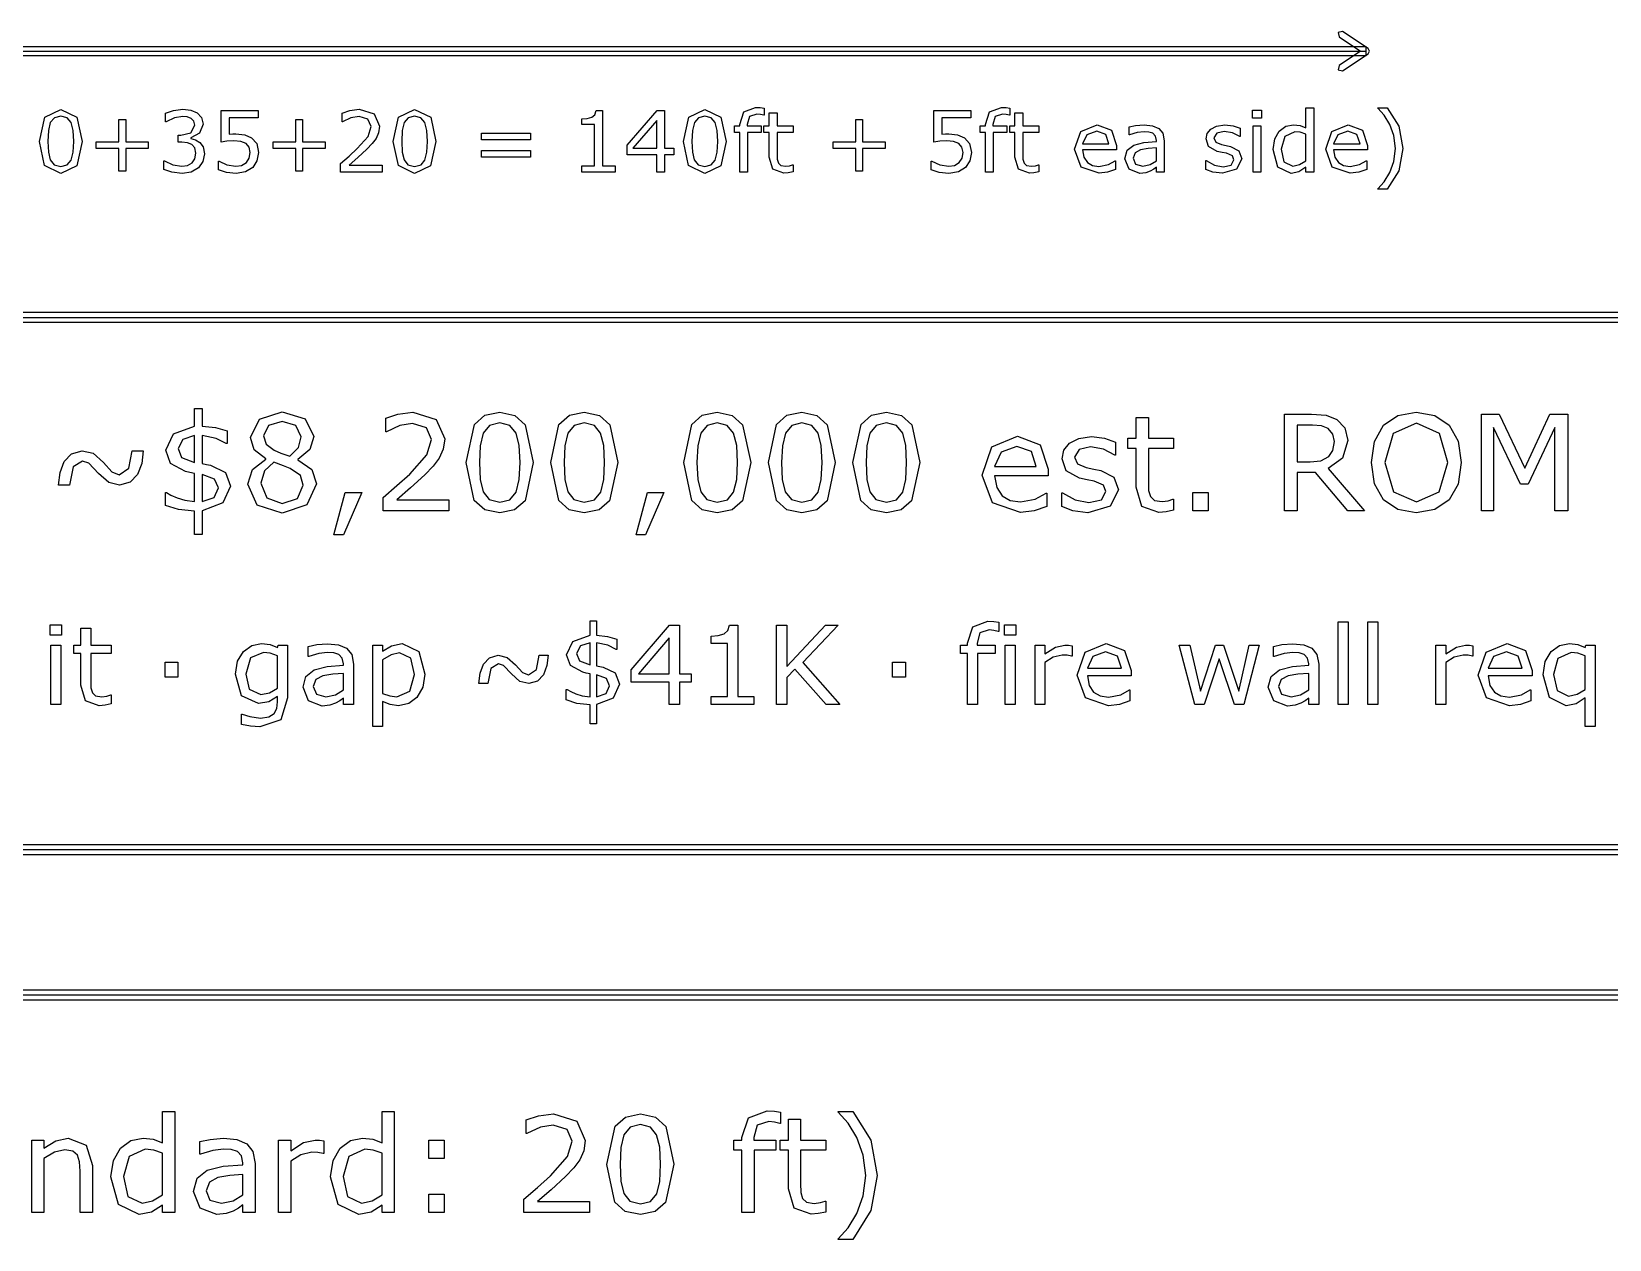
# Model space of a CAD drawing. Extents: x -17 to 192, y 167 to 459.
# Drawn here: x 114.73 to 149.25, y 286.75 to 313.17 of the extents above; entities that cross this region are included whole.
import ezdxf

# ---------------------------------------------------------------- set-up
doc = ezdxf.new("R2010")
doc.units = 0
doc.header["$MEASUREMENT"] = 0
doc.layers.add('Layer 1', color=7, linetype='Continuous')

msp = doc.modelspace()

# ---------------------------------------------------------------- linework, layer by layer
at = {"layer": 'Layer 1', "color": 7}
for points in [[(143.415871, 313.166083), (143.319753, 313.146451), (143.338883, 313.050333), (143.807586, 312.737691), (143.338883, 312.425049), (143.319753, 312.328932), (143.415871, 312.3093), (143.971908, 312.679819), (144.002964, 312.737697), (143.971908, 312.795574), (143.415871, 313.166083)], [(94.720714, 312.830187), (94.720714, 312.645185), (143.933152, 312.645185), (143.933152, 312.830187), (94.720714, 312.830187)], [(94.720714, 312.737686), (143.933152, 312.737686)], [(115.834837, 310.765585), (115.720892, 310.232929), (115.369105, 310.063818), (115.014606, 310.235644), (114.903372, 310.763775), (115.016413, 311.293716), (115.369105, 311.465539), (115.722701, 311.291004), (115.834837, 310.765585), (115.834837, 310.765585)], [(118.411293, 310.740262), (118.482736, 310.642593), (118.510769, 310.490665), (118.477309, 310.321554), (118.383258, 310.187712), (118.223191, 310.093663), (118.022428, 310.063818), (117.801771, 310.090948), (117.623616, 310.148826), (117.623616, 310.337834), (117.63719, 310.337834), (117.818056, 310.253731), (118.018819, 310.220269), (118.14, 310.239266), (118.243997, 310.295334), (118.305492, 310.383056), (118.326288, 310.504235), (118.302767, 310.62361), (118.239462, 310.698669), (118.140889, 310.73665), (118.016091, 310.747498), (117.934703, 310.747498), (117.934703, 310.897617), (117.998004, 310.897617), (118.216854, 310.95459), (118.29915, 311.122796), (118.278354, 311.207804), (118.220476, 311.268396), (118.137275, 311.30095), (118.036895, 311.309999), (117.854219, 311.279252), (117.671543, 311.192437), (117.662494, 311.192437), (117.662494, 311.381441), (117.833412, 311.439319), (118.041412, 311.466449), (118.215044, 311.448352), (118.350693, 311.390474), (118.449266, 311.285572), (118.482728, 311.141782), (118.403144, 310.945541), (118.216851, 310.840639), (118.216851, 310.827992), (118.316329, 310.797245), (118.411285, 310.74027), (118.411293, 310.740262)], [(119.696354, 310.519605), (119.66199, 310.339641), (119.567939, 310.194948), (119.412393, 310.09728), (119.204397, 310.063818), (118.991876, 310.08734), (118.819148, 310.142505), (118.819148, 310.33332), (118.831821, 310.33332), (119.005454, 310.252834), (119.20079, 310.220277), (119.324687, 310.238374), (119.432301, 310.301678), (119.491988, 310.394825), (119.512784, 310.520528), (119.488363, 310.63809), (119.422347, 310.71496), (119.307494, 310.762889), (119.157375, 310.777361), (119.003639, 310.766514), (118.877031, 310.744818), (118.877031, 311.438446), (119.687316, 311.438446), (119.687316, 311.280186), (119.051568, 311.280186), (119.051568, 310.92207), (119.13115, 310.927494), (119.201687, 310.929346), (119.393407, 310.910349), (119.544431, 310.845238), (119.656569, 310.716822), (119.69636, 310.519676), (119.696354, 310.519605)], [(122.400321, 310.091856), (121.488748, 310.091856), (121.488748, 310.280864), (121.67866, 310.443643), (121.856815, 310.60552), (122.094654, 310.872299), (122.158863, 311.086627), (122.08923, 311.250311), (121.896605, 311.309996), (121.718451, 311.281059), (121.531253, 311.192434), (121.522205, 311.192434), (121.522205, 311.382344), (121.693125, 311.440221), (121.901122, 311.466441), (122.225778, 311.366061), (122.343341, 311.095665), (122.323444, 310.951875), (122.266471, 310.826172), (122.183271, 310.715843), (122.06842, 310.595566), (121.868562, 310.411081), (121.675938, 310.246492), (122.400313, 310.246492), (122.400321, 310.091856)], [(123.575959, 310.765588), (123.462011, 310.232932), (123.110224, 310.063821), (122.755725, 310.235646), (122.644492, 310.763778), (122.757532, 311.293719), (123.110224, 311.465542), (123.46382, 311.291007), (123.575959, 310.765588), (123.575959, 310.765588)], [(127.496256, 310.091856), (126.767362, 310.091856), (126.767362, 310.229315), (127.047706, 310.229315), (127.047706, 311.131842), (126.767362, 311.131842), (126.767362, 311.254833), (126.889445, 311.263882), (126.988018, 311.291915), (127.053132, 311.34889), (127.081165, 311.442941), (127.221338, 311.442941), (127.221338, 310.22932), (127.496256, 310.22932), (127.496256, 310.091856)], [(128.781317, 310.470773), (128.581459, 310.470773), (128.581459, 310.091856), (128.407826, 310.091856), (128.407826, 310.470773), (127.763035, 310.470773), (127.763035, 310.67877), (128.415063, 311.438414), (128.581459, 311.438414), (128.581459, 310.615466), (128.781317, 310.615466), (128.781317, 310.470773)], [(129.926207, 310.765588), (129.812262, 310.232932), (129.460475, 310.063821), (129.105976, 310.235646), (128.99474, 310.763778), (129.107783, 311.293719), (129.460475, 311.465542), (129.814069, 311.291007), (129.926207, 310.765588), (129.926207, 310.765588)], [(130.759101, 311.334414), (130.750053, 311.334414), (130.676803, 311.350686), (130.597222, 311.359735), (130.438056, 311.310901), (130.389222, 311.136364), (130.389222, 311.101999), (130.695792, 311.101999), (130.695792, 310.959114), (130.394649, 310.959114), (130.394649, 310.091856), (130.224633, 310.091856), (130.224633, 310.959114), (130.109783, 310.959114), (130.109783, 311.101999), (130.224633, 311.101999), (130.224633, 311.135461), (130.314163, 311.411284), (130.572803, 311.508047), (130.674993, 311.502623), (130.759096, 311.48995), (130.759101, 311.334414)], [(135.293445, 310.519607), (135.259079, 310.339643), (135.16503, 310.194951), (135.009484, 310.097283), (134.801485, 310.063821), (134.588967, 310.087342), (134.416239, 310.142508), (134.416239, 310.333322), (134.428886, 310.333322), (134.602519, 310.252836), (134.797855, 310.220279), (134.921749, 310.238377), (135.029365, 310.301681), (135.089052, 310.394827), (135.109849, 310.520531), (135.085428, 310.638093), (135.019412, 310.714962), (134.904561, 310.762891), (134.754442, 310.777364), (134.600704, 310.766516), (134.474098, 310.74482), (134.474098, 311.438449), (135.284384, 311.438449), (135.284384, 311.280188), (134.648636, 311.280188), (134.648636, 310.922072), (134.728217, 310.927496), (134.798755, 310.929349), (134.990474, 310.910351), (135.141498, 310.84524), (135.253636, 310.716825), (135.293427, 310.519679), (135.293445, 310.519607)], [(136.135383, 311.334414), (136.126334, 311.334414), (136.053082, 311.350686), (135.973501, 311.359735), (135.814338, 311.310901), (135.765504, 311.136364), (135.765504, 311.101999), (136.072074, 311.101999), (136.072074, 310.959114), (135.770928, 310.959114), (135.770928, 310.091856), (135.600915, 310.091856), (135.600915, 310.959114), (135.486062, 310.959114), (135.486062, 311.101999), (135.600915, 311.101999), (135.600915, 311.135461), (135.690444, 311.411284), (135.949082, 311.508047), (136.051275, 311.502623), (136.135378, 311.48995), (136.135383, 311.334414)], [(141.63827, 311.27111), (141.446551, 311.27111), (141.446551, 311.447458), (141.63827, 311.447458), (141.63827, 311.27111)], [(142.783158, 310.091856), (142.613145, 310.091856), (142.613145, 310.197663), (142.460311, 310.09909), (142.287583, 310.063821), (142.000003, 310.203089), (141.894196, 310.58924), (141.93037, 310.818038), (142.029848, 310.988959), (142.172733, 311.093861), (142.342746, 311.130035), (142.483825, 311.112863), (142.613145, 311.061315), (142.613145, 311.499014), (142.783158, 311.499014), (142.783158, 310.091856)], [(144.7311, 310.609137), (144.642475, 310.119891), (144.393783, 309.71927), (144.186689, 309.71927), (144.186689, 309.728319), (144.325957, 309.88115), (144.449851, 310.081913), (144.538476, 310.326083), (144.571937, 310.609142), (144.538476, 310.891294), (144.449851, 311.136369), (144.325957, 311.337132), (144.186689, 311.489965), (144.186689, 311.499014), (144.393783, 311.499014), (144.642475, 311.098393), (144.7311, 310.609148), (144.7311, 310.609137)], [(115.596998, 310.355016), (115.639501, 310.526838), (115.651248, 310.765585), (115.639501, 311.004329), (115.596093, 311.176152), (115.509275, 311.281056), (115.369105, 311.316325), (115.228029, 311.281056), (115.140307, 311.174344), (115.097804, 310.999807), (115.086956, 310.763775), (115.096904, 310.527743), (115.13941, 310.357728), (115.223513, 310.250111), (115.36911, 310.213035), (115.510186, 310.248304), (115.597003, 310.355016), (115.596998, 310.355016)], [(117.28268, 310.609134), (116.789818, 310.609134), (116.789818, 310.116272), (116.639698, 310.116272), (116.639698, 310.609134), (116.146833, 310.609134), (116.146833, 310.753827), (116.639698, 310.753827), (116.639698, 311.246692), (116.789818, 311.246692), (116.789818, 310.753827), (117.28268, 310.753827), (117.28268, 310.609134)], [(121.153241, 310.609134), (120.660376, 310.609134), (120.660376, 310.116272), (120.510257, 310.116272), (120.510257, 310.609134), (120.017394, 310.609134), (120.017394, 310.753827), (120.510257, 310.753827), (120.510257, 311.246692), (120.660376, 311.246692), (120.660376, 310.753827), (121.153241, 310.753827), (121.153241, 310.609134)], [(123.338117, 310.355018), (123.38062, 310.526841), (123.392367, 310.765588), (123.38062, 311.004331), (123.337212, 311.176154), (123.250397, 311.281059), (123.110224, 311.316328), (122.969148, 311.281059), (122.881428, 311.174347), (122.838923, 310.99981), (122.828075, 310.763778), (122.838023, 310.527746), (122.880529, 310.35773), (122.964632, 310.250114), (123.110229, 310.213038), (123.251307, 310.248307), (123.338122, 310.355018), (123.338117, 310.355018)], [(128.407826, 310.615466), (128.407826, 311.223181), (127.886026, 310.615466), (128.407826, 310.615466)], [(129.688368, 310.355018), (129.730871, 310.526841), (129.742619, 310.765588), (129.730871, 311.004331), (129.687464, 311.176154), (129.600646, 311.281059), (129.460475, 311.316328), (129.319399, 311.281059), (129.231677, 311.174347), (129.189174, 310.99981), (129.178326, 310.763778), (129.188275, 310.527746), (129.230777, 310.35773), (129.314883, 310.250114), (129.46048, 310.213038), (129.601556, 310.248307), (129.688374, 310.355018), (129.688368, 310.355018)], [(131.391233, 310.100899), (131.286331, 310.080103), (131.185948, 310.071954), (130.950821, 310.155155), (130.870335, 310.421934), (130.870335, 310.959109), (130.755485, 310.959109), (130.755485, 311.101994), (130.870335, 311.101994), (130.870335, 311.392287), (131.04035, 311.392287), (131.04035, 311.101994), (131.391233, 311.101994), (131.391233, 310.959109), (131.04035, 310.959109), (131.04035, 310.498803), (131.043975, 310.374005), (131.069296, 310.290804), (131.123554, 310.237448), (131.230266, 310.221176), (131.317083, 310.232924), (131.382194, 310.25372), (131.391243, 310.25372), (131.391233, 310.100899)], [(133.406096, 310.609137), (132.91323, 310.609137), (132.91323, 310.116274), (132.763111, 310.116274), (132.763111, 310.609137), (132.270249, 310.609137), (132.270249, 310.753829), (132.763111, 310.753829), (132.763111, 311.246695), (132.91323, 311.246695), (132.91323, 310.753829), (133.406096, 310.753829), (133.406096, 310.609137)], [(136.767514, 310.100899), (136.66261, 310.080103), (136.562229, 310.071954), (136.327102, 310.155155), (136.246616, 310.421934), (136.246616, 310.959109), (136.131763, 310.959109), (136.131763, 311.101994), (136.246616, 311.101994), (136.246616, 311.392287), (136.416629, 311.392287), (136.416629, 311.101994), (136.767514, 311.101994), (136.767514, 310.959109), (136.416629, 310.959109), (136.416629, 310.498803), (136.420254, 310.374005), (136.445575, 310.290804), (136.499835, 310.237448), (136.606547, 310.221176), (136.693362, 310.232924), (136.758476, 310.25372), (136.767525, 310.25372), (136.767514, 310.100899)], [(138.469473, 310.579295), (137.725207, 310.579295), (137.753239, 310.416513), (137.830109, 310.303469), (137.941342, 310.238358), (138.084227, 310.216662), (138.291319, 310.257358), (138.440536, 310.338749), (138.449585, 310.338749), (138.449585, 310.153358), (138.274142, 310.092769), (138.08604, 310.068348), (137.69356, 310.204), (137.552482, 310.591055), (137.687228, 310.984443), (138.043537, 311.13004), (138.358245, 311.010668), (138.469479, 310.671541), (138.469473, 310.579295)], [(139.512174, 310.091856), (139.343063, 310.091856), (139.343063, 310.199472), (139.281569, 310.156065), (139.207414, 310.112655), (139.109746, 310.078291), (138.980425, 310.063818), (138.748915, 310.154253), (138.653959, 310.384858), (138.702793, 310.570249), (138.843869, 310.682384), (139.065431, 310.73755), (139.343063, 310.759245), (139.343063, 310.785466), (139.322267, 310.881327), (139.264389, 310.941011), (139.177572, 310.969047), (139.071765, 310.97627), (138.922551, 310.958172), (138.752535, 310.907531), (138.743486, 310.907531), (138.743486, 311.080259), (138.887276, 311.110101), (139.072664, 311.126373), (139.258052, 311.108275), (139.395511, 311.048588), (139.482329, 310.940972), (139.512171, 310.777287), (139.512174, 310.091856)], [(141.212326, 310.383053), (141.097476, 310.156065), (140.785479, 310.067438), (140.57929, 310.093658), (140.422842, 310.152438), (140.422842, 310.343255), (140.431891, 310.343255), (140.610947, 310.246489), (140.799955, 310.21122), (140.975395, 310.247394), (141.038699, 310.361339), (141.004335, 310.451774), (140.872302, 310.504224), (140.777346, 310.523222), (140.671539, 310.546743), (140.482532, 310.649838), (140.427369, 310.818044), (140.45269, 310.935606), (140.531366, 311.034179), (140.659781, 311.1011), (140.835224, 311.126421), (141.0179, 311.103799), (141.172541, 311.050443), (141.172541, 310.868672), (141.163492, 310.868672), (141.005234, 310.949155), (140.822558, 310.982617), (140.665203, 310.946443), (140.600996, 310.840636), (140.639882, 310.746585), (140.762871, 310.695039), (140.867775, 310.673343), (140.965444, 310.653447), (141.14812, 310.5603), (141.212326, 310.383051), (141.212326, 310.383053)], [(141.627417, 310.091856), (141.457401, 310.091856), (141.457401, 311.101999), (141.627417, 311.101999), (141.627417, 310.091856)], [(143.963317, 310.579295), (143.21905, 310.579295), (143.247083, 310.416513), (143.323952, 310.303469), (143.435186, 310.238358), (143.578071, 310.216662), (143.785163, 310.257358), (143.93438, 310.338749), (143.943428, 310.338749), (143.943428, 310.153358), (143.767986, 310.092769), (143.579883, 310.068348), (143.187404, 310.204), (143.046325, 310.591055), (143.181072, 310.984443), (143.537381, 311.13004), (143.852089, 311.010668), (143.963322, 310.671541), (143.963317, 310.579295)], [(125.64327, 310.799047), (124.570727, 310.799047), (124.570727, 310.943742), (125.64327, 310.943742), (125.64327, 310.799047)], [(138.303982, 310.709517), (138.236156, 310.916611), (138.034488, 310.989861), (137.816543, 310.909375), (137.725207, 310.709517), (138.303982, 310.709517)], [(142.613145, 310.340548), (142.613145, 310.920228), (142.490153, 310.962731), (142.371686, 310.974478), (142.14922, 310.875001), (142.069638, 310.592847), (142.131133, 310.318834), (142.328279, 310.225687), (142.474781, 310.257339), (142.613145, 310.340538), (142.613145, 310.340548)], [(143.797826, 310.709517), (143.73, 310.916611), (143.528332, 310.989861), (143.310387, 310.909375), (143.21905, 310.709517), (143.797826, 310.709517)], [(125.64327, 310.419225), (124.570727, 310.419225), (124.570727, 310.56392), (125.64327, 310.56392), (125.64327, 310.419225)], [(139.343063, 310.340548), (139.343063, 310.621797), (139.159482, 310.608224), (138.993086, 310.582004), (138.874616, 310.516893), (138.829401, 310.396616), (138.881852, 310.265486), (139.04192, 310.222078), (139.205604, 310.256443), (139.343063, 310.340545), (139.343063, 310.340548)], [(95.779046, 307.022796), (95.325814, 306.931318), (94.955743, 306.681831), (94.706256, 306.31176), (94.614778, 305.858528), (94.614778, 296.33354), (94.706256, 295.880308), (94.955743, 295.510237), (95.325814, 295.26075), (95.779046, 295.169272), (152.928974, 295.169272), (153.382206, 295.26075), (153.752277, 295.510237), (154.001764, 295.880308), (154.093242, 296.33354), (154.093242, 305.858528), (154.001764, 306.31176), (153.752277, 306.681831), (153.382206, 306.931318), (152.928974, 307.022796), (95.779046, 307.022796)], [(95.779046, 306.91686), (152.928974, 306.91686), (153.34169, 306.833946), (153.678008, 306.607562), (153.904392, 306.271244), (153.987306, 305.858528), (153.987306, 296.33354), (153.904392, 295.920824), (153.678008, 295.584506), (153.34169, 295.358122), (152.928974, 295.275208), (95.779046, 295.275208), (95.36633, 295.358122), (95.030012, 295.584506), (94.803628, 295.920824), (94.720714, 296.33354), (94.720714, 305.858528), (94.803628, 306.271244), (95.030012, 306.607562), (95.36633, 306.833946), (95.779046, 306.91686), (95.779046, 306.91686)], [(95.779046, 306.810924), (152.928974, 306.810924), (153.301175, 306.736575), (153.60374, 306.533294), (153.807021, 306.230729), (153.88137, 305.858528), (153.88137, 296.33354), (153.807021, 295.961339), (153.60374, 295.658774), (153.301175, 295.455493), (152.928974, 295.381144), (95.779046, 295.381144), (95.406845, 295.455493), (95.10428, 295.658774), (94.900999, 295.961339), (94.82665, 296.33354), (94.82665, 305.858528), (94.900999, 306.230729), (95.10428, 306.533294), (95.406845, 306.736575), (95.779046, 306.810924), (95.779046, 306.810924)], [(119.085993, 303.223549), (118.914038, 302.856903), (118.463551, 302.68495), (118.463551, 302.170514), (118.295861, 302.170514), (118.295861, 302.677846), (117.943428, 302.713372), (117.657787, 302.804322), (117.657787, 303.085701), (117.680515, 303.085701), (117.777151, 303.027434), (117.912155, 302.966329), (118.084107, 302.915169), (118.295853, 302.888168), (118.295853, 303.503504), (118.190692, 303.524829), (118.101162, 303.547557), (117.768624, 303.722351), (117.667725, 304.012255), (117.832574, 304.367531), (118.295853, 304.536642), (118.295853, 304.923179), (118.463543, 304.923179), (118.463543, 304.539484), (118.757709, 304.505376), (119.010666, 304.432902), (119.010666, 304.154365), (118.99077, 304.154365), (118.767657, 304.269474), (118.463543, 304.333424), (118.463543, 303.72093), (118.555914, 303.701034), (118.6426, 303.682566), (118.969455, 303.526245), (119.085985, 303.223551), (119.085993, 303.223549)], [(120.964686, 303.273285), (120.750101, 302.817112), (120.212924, 302.635211), (119.66438, 302.81285), (119.461161, 303.267602), (119.563481, 303.585927), (119.851964, 303.813304), (119.851964, 303.821824), (119.599009, 304.020777), (119.518007, 304.290786), (119.714118, 304.688693), (120.212924, 304.847858), (120.718835, 304.695799), (120.907843, 304.30926), (120.818313, 304.02646), (120.55541, 303.810454), (120.55541, 303.801935), (120.859525, 303.591613), (120.964686, 303.273285), (120.964686, 303.273285)], [(120.627885, 304.306426), (120.509934, 304.548014), (120.211503, 304.638964), (119.917337, 304.553697), (119.803648, 304.323478), (119.860491, 304.145843), (120.035288, 304.013678), (120.185923, 303.946887), (120.379193, 303.878675), (120.573884, 304.073365), (120.627885, 304.306426), (120.627885, 304.306426)], [(123.858047, 302.683532), (122.425578, 302.683532), (122.425578, 302.980542), (122.724009, 303.236341), (123.003965, 303.490717), (123.377715, 303.90994), (123.478613, 304.246741), (123.369187, 304.503961), (123.066494, 304.597753), (122.786536, 304.552279), (122.49237, 304.413011), (122.478162, 304.413011), (122.478162, 304.711442), (122.746748, 304.802392), (123.0736, 304.843603), (123.583777, 304.685862), (123.76852, 304.260952), (123.737256, 304.034998), (123.647727, 303.837466), (123.516986, 303.66409), (123.336506, 303.475085), (123.022443, 303.185181), (122.719747, 302.926541), (123.858049, 302.926541), (123.858047, 302.683532)], [(125.705476, 303.74225), (125.526417, 302.905223), (125.299397, 302.705915), (124.97361, 302.639479), (124.643914, 302.706981), (124.416539, 302.909486), (124.241742, 303.739409), (124.419381, 304.572173), (124.646757, 304.77468), (124.97361, 304.842183), (125.302949, 304.773615), (125.529259, 304.567911), (125.705476, 303.74225), (125.705476, 303.74225)], [(125.331726, 303.097073), (125.398518, 303.367082), (125.416985, 303.74225), (125.398518, 304.117421), (125.330305, 304.387431), (125.193881, 304.552279), (124.97361, 304.607701), (124.751919, 304.552279), (124.614071, 304.384589), (124.54728, 304.110317), (124.530214, 303.739409), (124.545851, 303.368503), (124.612643, 303.101335), (124.744804, 302.932224), (124.973603, 302.87396), (125.195294, 302.929383), (125.331718, 303.097073), (125.331726, 303.097073)], [(127.555747, 303.74225), (127.376691, 302.905223), (127.149669, 302.705915), (126.823882, 302.639479), (126.494187, 302.706981), (126.26681, 302.909486), (126.092016, 303.739409), (126.269652, 304.572173), (126.497028, 304.77468), (126.823882, 304.842183), (127.153221, 304.773615), (127.379532, 304.567911), (127.555747, 303.74225), (127.555747, 303.74225)], [(127.182, 303.097073), (127.248791, 303.367082), (127.267259, 303.74225), (127.248791, 304.117421), (127.180579, 304.387431), (127.044152, 304.552279), (126.823882, 304.607701), (126.60219, 304.552279), (126.464343, 304.384589), (126.397551, 304.110317), (126.380486, 303.739409), (126.396122, 303.368503), (126.462914, 303.101335), (126.595076, 302.932224), (126.823874, 302.87396), (127.045565, 302.929383), (127.181992, 303.097073), (127.182, 303.097073)], [(130.46474, 303.742258), (130.285683, 302.905231), (130.058662, 302.705923), (129.732874, 302.639487), (129.403179, 302.706989), (129.175802, 302.909494), (129.001008, 303.739417), (129.178644, 304.572181), (129.406021, 304.774688), (129.732874, 304.842191), (130.062214, 304.773623), (130.288525, 304.567919), (130.46474, 303.742258), (130.46474, 303.742258)], [(130.090992, 303.097081), (130.157784, 303.36709), (130.176252, 303.742258), (130.157784, 304.117429), (130.089569, 304.387439), (129.953145, 304.552287), (129.732874, 304.607709), (129.511182, 304.552287), (129.373335, 304.384597), (129.306543, 304.110325), (129.289504, 303.739417), (129.305141, 303.368511), (129.371932, 303.101343), (129.504094, 302.932232), (129.732892, 302.873968), (129.954584, 302.92939), (130.091011, 303.097081), (130.090992, 303.097081)], [(132.315013, 303.742258), (132.135954, 302.905231), (131.908933, 302.705923), (131.583145, 302.639487), (131.253451, 302.706989), (131.026076, 302.909494), (130.851279, 303.739417), (131.028918, 304.572181), (131.256293, 304.774688), (131.583145, 304.842191), (131.912486, 304.773623), (132.138796, 304.567919), (132.315013, 303.742258), (132.315013, 303.742258)], [(131.941264, 303.097081), (132.008055, 303.36709), (132.026523, 303.742258), (132.008055, 304.117429), (131.939843, 304.387439), (131.803416, 304.552287), (131.583145, 304.607709), (131.361454, 304.552287), (131.223609, 304.384597), (131.156817, 304.110325), (131.139752, 303.739417), (131.155389, 303.368511), (131.222183, 303.101343), (131.354344, 302.932232), (131.58314, 302.873968), (131.804831, 302.92939), (131.941258, 303.097081), (131.941264, 303.097081)], [(134.165285, 303.742258), (133.986226, 302.905231), (133.759206, 302.705923), (133.433419, 302.639487), (133.103723, 302.706989), (132.876347, 302.909494), (132.701551, 303.739417), (132.879189, 304.572181), (133.106566, 304.774688), (133.433419, 304.842191), (133.762759, 304.773623), (133.98907, 304.567919), (134.165285, 303.742258), (134.165285, 303.742258)], [(133.791535, 303.097081), (133.858326, 303.36709), (133.876794, 303.742258), (133.858326, 304.117429), (133.790114, 304.387439), (133.65369, 304.552287), (133.433419, 304.607709), (133.211728, 304.552287), (133.07388, 304.384597), (133.007089, 304.110325), (132.990023, 303.739417), (133.00566, 303.368511), (133.072451, 303.101343), (133.204613, 302.932232), (133.433411, 302.873968), (133.655103, 302.92939), (133.791527, 303.097081), (133.791535, 303.097081)], [(139.717522, 302.697751), (139.552676, 302.665067), (139.394934, 302.652287), (139.025447, 302.783028), (138.898968, 303.202252), (138.898968, 304.046386), (138.718491, 304.046386), (138.718491, 304.270919), (138.898968, 304.270919), (138.898968, 304.727092), (139.166136, 304.727092), (139.166136, 304.270919), (139.717522, 304.270919), (139.717522, 304.046386), (139.166136, 304.046386), (139.166136, 303.323045), (139.171825, 303.126933), (139.211618, 302.996192), (139.296883, 302.912349), (139.464573, 302.886763), (139.600997, 302.905231), (139.703316, 302.937918), (139.717525, 302.937918), (139.717522, 302.697751)], [(143.894137, 302.683532), (143.528914, 302.683532), (142.821205, 303.524824), (142.424719, 303.524824), (142.424719, 302.683532), (142.143341, 302.683532), (142.143341, 304.79955), (142.73594, 304.79955), (143.055686, 304.773965), (143.285905, 304.685856), (143.464964, 304.502535), (143.530335, 304.224), (143.415225, 303.840302), (143.098321, 303.608662), (143.894137, 302.683532)], [(143.236166, 304.204109), (143.203482, 304.364692), (143.098321, 304.484067), (142.953367, 304.54091), (142.755834, 304.557949), (142.424719, 304.557949), (142.424719, 303.759292), (142.70894, 303.759292), (142.942, 303.78202), (143.111111, 303.870126), (143.204903, 304.006553), (143.236166, 304.204085), (143.236166, 304.204109)], [(145.744408, 304.556542), (145.941943, 304.208371), (146.011576, 303.740829), (145.940519, 303.271867), (145.744408, 302.927962), (145.434608, 302.711954), (145.028174, 302.639479), (144.62174, 302.713374), (144.31194, 302.927962), (144.114407, 303.273288), (144.046195, 303.740829), (144.114407, 304.204109), (144.31336, 304.556542), (144.623161, 304.769708), (145.028174, 304.843603), (145.436031, 304.768285), (145.744408, 304.556542), (145.744408, 304.556542)], [(145.718823, 303.740829), (145.53408, 304.376062), (145.029589, 304.600597), (144.522257, 304.376062), (144.338935, 303.740829), (144.526522, 303.102756), (145.029589, 302.882485), (145.531239, 303.102756), (145.718823, 303.740829), (145.718823, 303.740829)], [(148.342179, 302.683532), (148.060803, 302.683532), (148.060803, 304.506803), (147.472466, 303.266183), (147.304776, 303.266183), (146.720703, 304.506803), (146.720703, 302.683532), (146.4578, 302.683532), (146.4578, 304.79955), (146.841499, 304.79955), (147.405674, 303.621458), (147.951377, 304.79955), (148.342179, 304.79955), (148.342179, 302.683532)], [(118.295861, 303.745092), (118.295861, 304.332006), (118.040062, 304.248159), (117.936322, 304.049206), (118.013061, 303.854516), (118.295861, 303.745092), (118.295861, 303.745092)], [(136.971957, 303.449513), (135.802392, 303.449513), (135.846448, 303.193714), (135.96724, 303.016078), (136.142035, 302.913759), (136.36657, 302.879652), (136.692002, 302.943601), (136.926484, 303.071501), (136.940692, 303.071501), (136.940692, 302.780174), (136.664999, 302.684961), (136.369409, 302.646591), (135.75265, 302.859758), (135.530959, 303.467986), (135.742705, 304.086166), (136.302618, 304.314964), (136.797161, 304.127377), (136.971955, 303.594465), (136.971957, 303.449513)], [(138.51101, 303.141134), (138.33053, 302.784439), (137.84025, 302.64517), (137.516239, 302.686382), (137.270388, 302.778753), (137.270388, 303.078605), (137.284597, 303.078605), (137.565975, 302.926549), (137.862986, 302.871124), (138.138678, 302.92797), (138.238156, 303.107029), (138.184152, 303.249139), (137.976672, 303.331562), (137.827457, 303.361404), (137.661188, 303.398353), (137.364178, 303.560357), (137.277493, 303.824684), (137.317283, 304.009426), (137.440918, 304.164326), (137.642715, 304.269487), (137.918408, 304.309278), (138.20547, 304.27375), (138.448479, 304.189906), (138.448479, 303.904265), (138.434271, 303.904265), (138.185578, 304.030744), (137.898514, 304.083324), (137.651242, 304.026479), (137.550346, 303.860212), (137.611452, 303.712416), (137.804722, 303.631414), (137.96957, 303.597306), (138.12305, 303.566043), (138.410112, 303.419671), (138.51101, 303.141134), (138.51101, 303.141134)], [(117.17177, 304.000888), (117.139086, 303.723774), (117.046714, 303.480766), (116.88897, 303.308813), (116.654489, 303.246284), (116.417166, 303.301709), (116.194053, 303.503504), (115.983731, 303.726616), (115.847304, 303.772093), (115.642668, 303.647035), (115.558821, 303.244863), (115.321498, 303.244863), (115.352761, 303.520556), (115.445133, 303.764986), (115.604298, 303.934097), (115.838779, 303.999467), (116.074681, 303.944045), (116.300635, 303.742248), (116.486799, 303.537611), (116.645964, 303.473662), (116.860548, 303.617192), (116.934447, 304.000888), (117.17177, 304.000888)], [(136.711896, 303.654152), (136.605314, 303.979584), (136.28841, 304.094693), (135.945923, 303.968215), (135.802392, 303.654152), (136.711896, 303.654152)], [(118.817404, 303.1866), (118.733558, 303.38129), (118.463551, 303.479345), (118.463551, 302.89101), (118.725033, 302.977698), (118.817404, 303.1866), (118.817404, 303.1866)], [(120.671941, 303.246284), (120.613674, 303.455186), (120.389141, 303.614351), (120.242769, 303.672615), (120.031023, 303.747934), (119.824963, 303.558926), (119.748226, 303.288919), (119.880388, 302.972012), (120.215765, 302.846957), (120.546883, 302.953539), (120.671941, 303.246284), (120.671941, 303.246284)], [(121.955192, 303.088542), (121.554444, 302.157724), (121.346963, 302.157724), (121.594235, 303.088542), (121.955192, 303.088542)], [(128.564729, 303.088553), (128.163979, 302.157734), (127.956498, 302.157734), (128.203769, 303.088553), (128.564729, 303.088553)], [(140.476391, 302.683532), (140.136748, 302.683532), (140.136748, 303.088545), (140.476391, 303.088545), (140.476391, 302.683532)], [(115.381895, 299.966389), (115.135399, 299.966389), (115.135399, 300.193118), (115.381895, 300.193118), (115.381895, 299.966389)], [(116.47485, 298.461819), (116.339973, 298.435075), (116.210913, 298.424624), (115.908605, 298.531595), (115.805124, 298.874595), (115.805124, 299.565252), (115.657458, 299.565252), (115.657458, 299.74896), (115.805124, 299.74896), (115.805124, 300.122194), (116.023715, 300.122194), (116.023715, 299.74896), (116.47485, 299.74896), (116.47485, 299.565252), (116.023715, 299.565252), (116.023715, 298.973427), (116.028371, 298.812971), (116.060928, 298.706003), (116.130691, 298.637402), (116.26789, 298.616473), (116.379513, 298.631581), (116.463227, 298.658322), (116.474842, 298.658322), (116.47485, 298.461819)], [(127.59625, 298.892029), (127.45556, 298.592047), (127.08698, 298.451358), (127.08698, 298.030454), (126.949778, 298.030454), (126.949778, 298.445545), (126.661425, 298.474614), (126.427719, 298.549028), (126.427719, 298.779245), (126.446319, 298.779245), (126.525384, 298.731575), (126.635843, 298.681577), (126.776532, 298.63972), (126.949776, 298.617627), (126.949776, 299.121083), (126.863736, 299.138519), (126.790483, 299.15712), (126.518407, 299.300132), (126.435855, 299.537328), (126.570729, 299.828007), (126.949776, 299.96637), (126.949776, 300.282629), (127.086978, 300.282629), (127.086978, 299.968696), (127.327658, 299.940791), (127.534623, 299.881492), (127.534623, 299.653599), (127.518351, 299.653599), (127.335805, 299.74778), (127.086983, 299.800101), (127.086983, 299.29897), (127.162559, 299.282699), (127.233485, 299.267591), (127.50091, 299.139691), (127.596252, 298.892031), (127.59625, 298.892029)], [(129.160105, 298.937375), (128.903144, 298.937375), (128.903144, 298.450204), (128.679902, 298.450204), (128.679902, 298.937383), (127.850884, 298.937383), (127.850884, 299.204808), (128.689205, 300.181492), (128.903144, 300.181492), (128.903144, 299.123417), (129.160105, 299.123417), (129.160105, 298.937375)], [(130.535603, 298.450204), (129.59845, 298.450204), (129.59845, 298.626938), (129.958894, 298.626938), (129.958894, 299.78733), (129.59845, 299.78733), (129.59845, 299.94546), (129.755416, 299.957076), (129.882154, 299.99312), (129.965871, 300.066372), (130.001915, 300.187295), (130.182136, 300.187295), (130.182136, 298.626927), (130.535603, 298.626927), (130.535603, 298.450204)], [(132.413391, 298.450204), (132.114573, 298.450204), (131.429732, 299.221085), (131.25765, 299.037377), (131.25765, 298.450204), (131.027431, 298.450204), (131.027431, 300.181492), (131.25765, 300.181492), (131.25765, 299.27806), (132.098296, 300.181492), (132.377347, 300.181492), (131.60414, 299.36759), (132.413391, 298.450204)], [(135.893409, 300.04778), (135.881793, 300.04778), (135.787612, 300.068708), (135.685293, 300.080324), (135.480656, 300.017538), (135.417868, 299.793132), (135.417868, 299.748949), (135.812031, 299.748949), (135.812031, 299.565241), (135.424845, 299.565241), (135.424845, 298.450204), (135.206255, 298.450204), (135.206255, 299.565252), (135.058588, 299.565252), (135.058588, 299.74896), (135.206255, 299.74896), (135.206255, 299.791981), (135.321364, 300.14661), (135.6539, 300.271022), (135.785287, 300.264037), (135.893422, 300.247765), (135.893409, 300.04778)], [(136.26664, 299.966389), (136.020144, 299.966389), (136.020144, 300.193118), (136.26664, 300.193118), (136.26664, 299.966389)], [(143.533629, 298.450204), (143.315038, 298.450204), (143.315038, 300.259393), (143.533629, 300.259393), (143.533629, 298.450204)], [(144.187078, 298.450204), (143.968484, 298.450204), (143.968484, 300.259393), (144.187078, 300.259393), (144.187078, 298.450204)], [(115.367943, 298.450204), (115.14935, 298.450204), (115.14935, 299.74896), (115.367943, 299.74896), (115.367943, 298.450204)], [(120.332748, 298.597857), (120.182758, 298.113004), (119.721159, 297.95836), (119.518846, 297.973468), (119.325835, 298.014163), (119.325835, 298.237405), (119.33745, 298.237405), (119.507209, 298.186245), (119.739751, 298.154853), (119.924623, 298.181594), (120.038571, 298.256008), (120.096705, 298.365305), (120.114142, 298.50832), (120.114142, 298.626916), (119.924618, 298.50832), (119.695563, 298.46995), (119.325819, 298.637381), (119.189781, 299.11177), (119.23629, 299.400123), (119.36535, 299.610575), (119.549061, 299.738475), (119.764164, 299.784983), (119.952524, 299.761726), (120.114142, 299.693125), (120.128085, 299.748936), (120.332721, 299.748936), (120.332748, 298.597857)], [(121.772193, 298.450204), (121.554767, 298.450204), (121.554767, 298.588568), (121.475702, 298.532757), (121.380359, 298.476945), (121.254785, 298.432763), (121.088516, 298.414163), (120.79086, 298.530434), (120.668774, 298.826928), (120.731562, 299.065285), (120.912944, 299.209462), (121.19781, 299.280389), (121.554767, 299.308292), (121.554767, 299.342013), (121.528023, 299.465261), (121.453609, 299.541998), (121.341989, 299.578045), (121.205951, 299.587358), (121.014102, 299.564101), (120.795512, 299.49899), (120.783896, 299.49899), (120.783896, 299.721068), (120.968768, 299.759437), (121.207126, 299.780366), (121.445483, 299.757109), (121.622217, 299.680369), (121.733837, 299.542006), (121.772206, 299.331554), (121.772193, 298.450204)], [(123.336051, 299.115278), (123.290704, 298.825761), (123.162804, 298.604845), (122.981422, 298.471133), (122.761667, 298.424624), (122.577957, 298.446717), (122.41169, 298.515315), (122.41169, 297.971163), (122.193097, 297.971163), (122.193097, 299.74896), (122.41169, 299.74896), (122.41169, 299.612922), (122.607027, 299.735008), (122.839569, 299.785004), (123.204664, 299.607109), (123.336051, 299.115278), (123.336051, 299.115278)], [(126.949778, 299.318745), (126.949778, 299.79895), (126.74049, 299.730349), (126.65561, 299.567567), (126.718398, 299.408275), (126.949778, 299.318745), (126.949778, 299.318745)], [(128.679902, 299.123409), (128.679902, 299.904757), (128.009015, 299.123409), (128.679902, 299.123409)], [(136.252689, 298.450204), (136.034095, 298.450204), (136.034095, 299.74896), (136.252689, 299.74896), (136.252689, 298.450204)], [(137.495633, 299.510602), (137.484018, 299.510602), (137.388676, 299.526874), (137.280543, 299.532695), (137.085207, 299.487348), (136.903822, 299.372239), (136.903822, 298.450204), (136.685231, 298.450204), (136.685231, 299.74896), (136.903822, 299.74896), (136.903822, 299.557111), (137.132879, 299.704777), (137.336354, 299.74896), (137.418907, 299.745467), (137.495647, 299.735016), (137.495633, 299.510602)], [(138.788576, 299.076909), (137.831659, 299.076909), (137.867703, 298.867621), (137.966533, 298.72228), (138.109548, 298.638563), (138.293258, 298.61066), (138.559522, 298.662982), (138.751368, 298.767627), (138.762983, 298.767627), (138.762983, 298.529269), (138.537416, 298.451366), (138.295571, 298.419973), (137.79095, 298.594381), (137.609565, 299.092024), (137.782812, 299.597806), (138.240921, 299.785004), (138.645548, 299.631525), (138.788563, 299.195505), (138.788576, 299.076909)], [(141.590727, 299.74896), (141.252376, 298.450204), (141.050062, 298.450204), (140.716362, 299.451304), (140.384988, 298.450204), (140.183839, 298.450204), (139.841998, 299.74896), (140.069891, 299.74896), (140.308248, 298.743209), (140.632646, 299.74896), (140.812869, 299.74896), (141.145405, 298.743209), (141.370973, 299.74896), (141.590727, 299.74896)], [(142.891809, 298.450204), (142.67438, 298.450204), (142.67438, 298.588568), (142.595315, 298.532757), (142.499972, 298.476945), (142.374398, 298.432763), (142.208129, 298.414163), (141.910473, 298.530434), (141.788389, 298.826928), (141.851175, 299.065285), (142.03256, 299.209462), (142.317426, 299.280389), (142.67438, 299.308292), (142.67438, 299.342013), (142.647638, 299.465261), (142.573224, 299.541998), (142.461602, 299.578045), (142.325564, 299.587358), (142.133715, 299.564101), (141.915125, 299.49899), (141.903509, 299.49899), (141.903509, 299.721068), (142.088381, 299.759437), (142.326739, 299.780366), (142.565096, 299.757109), (142.741827, 299.680369), (142.85345, 299.542006), (142.891819, 299.331554), (142.891809, 298.450204)], [(146.267179, 299.510602), (146.255564, 299.510602), (146.160221, 299.526874), (146.052086, 299.532695), (145.85675, 299.487348), (145.675368, 299.372239), (145.675368, 298.450204), (145.456774, 298.450204), (145.456774, 299.74896), (145.675368, 299.74896), (145.675368, 299.557111), (145.904422, 299.704777), (146.107897, 299.74896), (146.19045, 299.745467), (146.267189, 299.735016), (146.267179, 299.510602)], [(147.560122, 299.076909), (146.603205, 299.076909), (146.639249, 298.867621), (146.738081, 298.72228), (146.881096, 298.638563), (147.064804, 298.61066), (147.331067, 298.662982), (147.522916, 298.767627), (147.534531, 298.767627), (147.534531, 298.529269), (147.308964, 298.451366), (147.067119, 298.419973), (146.562498, 298.594381), (146.381116, 299.092024), (146.55436, 299.597806), (147.012472, 299.785004), (147.417096, 299.631525), (147.560111, 299.195505), (147.560122, 299.076909)], [(148.94492, 297.971163), (148.72633, 297.971163), (148.72633, 298.596706), (148.525178, 298.466481), (148.308913, 298.424624), (147.939169, 298.602519), (147.801967, 299.095511), (147.849639, 299.390844), (147.977539, 299.607109), (148.157759, 299.738496), (148.37635, 299.785004), (148.561222, 299.761747), (148.72633, 299.693146), (148.740273, 299.748957), (148.944912, 299.748957), (148.94492, 297.971163)], [(117.932898, 299.044341), (117.655009, 299.044341), (117.655009, 299.37339), (117.932898, 299.37339), (117.932898, 299.044341)], [(120.114157, 298.807145), (120.114157, 299.515241), (119.951378, 299.571052), (119.80255, 299.588488), (119.518846, 299.467563), (119.415365, 299.116424), (119.492104, 298.78505), (119.746739, 298.672266), (119.937424, 298.70831), (120.114157, 298.80714), (120.114157, 298.807145)], [(123.110483, 299.109458), (123.030256, 299.460599), (122.78376, 299.57687), (122.594237, 299.536174), (122.41169, 299.429206), (122.41169, 298.693205), (122.570983, 298.636232), (122.723298, 298.621125), (123.008164, 298.744373), (123.110483, 299.109465), (123.110483, 299.109458)], [(126.030069, 299.528036), (126.003325, 299.301307), (125.92775, 299.10248), (125.798689, 298.961791), (125.60684, 298.910631), (125.412665, 298.955978), (125.230118, 299.121083), (125.058036, 299.303632), (124.946414, 299.340838), (124.778983, 299.238518), (124.710382, 298.90947), (124.51621, 298.90947), (124.541795, 299.135037), (124.617371, 299.335025), (124.747596, 299.473389), (124.939445, 299.526874), (125.132456, 299.481527), (125.317328, 299.316422), (125.469643, 299.148989), (125.599868, 299.096668), (125.775437, 299.214103), (125.8359, 299.528036), (126.030069, 299.528036)], [(133.848185, 299.044354), (133.570296, 299.044354), (133.570296, 299.373403), (133.848185, 299.373403), (133.848185, 299.044354)], [(138.575799, 299.244339), (138.488595, 299.510602), (138.229309, 299.604783), (137.949094, 299.501302), (137.831659, 299.244339), (138.575799, 299.244339)], [(147.347344, 299.244339), (147.26014, 299.510602), (147.000854, 299.604783), (146.72064, 299.501302), (146.603205, 299.244339), (147.347344, 299.244339)], [(148.72633, 298.780417), (148.72633, 299.515254), (148.565873, 299.572226), (148.41472, 299.588498), (148.126367, 299.459435), (148.027534, 299.10597), (148.1066, 298.754829), (148.357747, 298.632742), (148.548432, 298.673438), (148.72633, 298.780409), (148.72633, 298.780417)], [(121.554767, 298.769953), (121.554767, 299.131558), (121.318735, 299.114122), (121.104793, 299.080404), (120.952478, 298.996687), (120.894341, 298.842046), (120.961781, 298.673451), (121.167581, 298.61764), (121.378033, 298.661823), (121.554767, 298.769958), (121.554767, 298.769953)], [(127.376495, 298.861797), (127.307897, 299.021089), (127.08698, 299.101319), (127.08698, 298.619953), (127.30092, 298.690879), (127.376495, 298.861797), (127.376495, 298.861797)], [(142.67438, 298.769953), (142.67438, 299.131558), (142.438348, 299.114122), (142.224409, 299.080404), (142.072091, 298.996687), (142.013957, 298.842046), (142.081394, 298.673451), (142.287194, 298.61764), (142.497646, 298.661823), (142.67438, 298.769958), (142.67438, 298.769953)], [(4.762494, 292.206148), (4.762494, 291.994276), (175.153946, 291.994276), (175.153946, 292.206148), (4.762494, 292.206148)], [(4.762494, 292.100212), (175.153946, 292.100212)], [(117.862231, 287.337718), (117.595065, 287.337718), (117.595065, 287.503987), (117.354898, 287.349087), (117.083468, 287.293665), (116.631557, 287.512512), (116.465291, 288.119323), (116.522134, 288.478862), (116.678455, 288.747451), (116.902988, 288.912296), (117.170156, 288.969142), (117.391847, 288.942139), (117.595065, 288.861137), (117.595065, 289.548949), (117.862231, 289.548949), (117.862231, 287.337718)], [(122.66555, 287.337718), (122.398382, 287.337718), (122.398382, 287.503987), (122.158217, 287.349087), (121.886787, 287.293665), (121.434876, 287.512512), (121.268607, 288.119323), (121.325453, 288.478862), (121.481774, 288.747451), (121.706307, 288.912296), (121.973475, 288.969142), (122.195166, 288.942139), (122.398382, 288.861137), (122.398382, 289.548949), (122.66555, 289.548949), (122.66555, 287.337718)], [(126.934533, 287.337718), (125.502065, 287.337718), (125.502065, 287.634728), (125.800496, 287.890527), (126.080454, 288.144903), (126.454201, 288.564126), (126.5551, 288.900927), (126.445676, 289.158147), (126.14298, 289.251939), (125.863025, 289.206465), (125.568856, 289.067197), (125.554648, 289.067197), (125.554648, 289.365628), (125.823237, 289.456578), (126.150089, 289.497789), (126.660264, 289.340048), (126.845006, 288.915138), (126.813743, 288.689184), (126.724213, 288.491652), (126.593472, 288.318276), (126.412992, 288.129271), (126.09893, 287.839367), (125.796236, 287.580727), (126.934536, 287.580727), (126.934533, 287.337718)], [(128.781965, 288.396436), (128.602906, 287.559409), (128.375885, 287.360101), (128.050097, 287.293665), (127.720402, 287.361167), (127.493025, 287.563672), (127.318231, 288.393595), (127.49587, 289.226359), (127.723244, 289.428866), (128.050097, 289.496369), (128.379438, 289.427801), (128.605748, 289.222097), (128.781965, 288.396436), (128.781965, 288.396436)], [(131.113989, 289.290309), (131.099781, 289.290309), (130.984672, 289.315894), (130.859614, 289.330102), (130.609501, 289.253362), (130.532761, 288.97909), (130.532761, 288.925089), (131.014514, 288.925089), (131.014514, 288.700556), (130.541289, 288.700556), (130.541289, 287.337718), (130.274121, 287.337718), (130.274121, 288.700553), (130.093643, 288.700553), (130.093643, 288.925086), (130.274121, 288.925086), (130.274121, 288.977667), (130.41481, 289.411104), (130.821247, 289.56316), (130.98183, 289.55464), (131.113992, 289.534744), (131.113989, 289.290309)], [(132.10734, 287.351929), (131.942491, 287.319245), (131.784749, 287.306465), (131.415262, 287.437206), (131.288786, 287.85643), (131.288786, 288.700564), (131.108306, 288.700564), (131.108306, 288.925097), (131.288786, 288.925097), (131.288786, 289.38127), (131.555951, 289.38127), (131.555951, 288.925097), (132.10734, 288.925097), (132.10734, 288.700564), (131.555951, 288.700564), (131.555951, 287.977223), (131.56164, 287.781111), (131.60143, 287.65037), (131.686695, 287.566527), (131.854385, 287.540942), (131.990812, 287.559409), (132.093129, 287.592096), (132.107337, 287.592096), (132.10734, 287.351929)], [(133.231428, 288.150588), (133.09216, 287.381771), (132.701358, 286.752225), (132.375926, 286.752225), (132.375926, 286.766433), (132.594776, 287.0066), (132.789466, 287.322084), (132.928735, 287.705779), (132.981316, 288.150586), (132.928735, 288.593969), (132.789466, 288.979085), (132.594776, 289.294571), (132.375926, 289.534736), (132.375926, 289.548944), (132.701358, 289.548944), (133.09216, 288.919398), (133.231428, 288.150583), (133.231428, 288.150588)], [(116.060275, 287.337718), (115.79311, 287.337718), (115.79311, 288.241539), (115.78033, 288.446175), (115.733433, 288.596813), (115.631113, 288.684922), (115.45774, 288.714764), (115.228942, 288.660763), (115.000146, 288.522915), (115.000146, 287.337718), (114.732978, 287.337718), (114.732978, 288.925086), (115.000146, 288.925086), (115.000146, 288.748871), (115.258787, 288.910876), (115.533059, 288.969142), (115.925282, 288.814242), (116.060285, 288.368015), (116.060275, 287.337718)], [(128.408215, 287.751259), (128.475007, 288.021268), (128.493475, 288.396436), (128.475007, 288.771607), (128.406794, 289.041617), (128.270368, 289.206465), (128.050097, 289.261887), (127.828405, 289.206465), (127.69056, 289.038775), (127.623766, 288.764503), (127.606701, 288.393595), (127.622338, 288.022689), (127.689129, 287.755521), (127.821293, 287.58641), (128.050089, 287.528146), (128.27178, 287.583569), (128.408207, 287.751259), (128.408215, 287.751259)], [(117.595065, 287.72852), (117.595065, 288.639445), (117.401795, 288.706237), (117.215629, 288.724704), (116.866039, 288.568383), (116.740983, 288.125001), (116.837617, 287.694405), (117.147417, 287.548032), (117.377636, 287.597771), (117.595065, 287.728512), (117.595065, 287.72852)], [(119.621554, 287.337718), (119.355807, 287.337718), (119.355807, 287.506829), (119.259173, 287.438617), (119.142643, 287.370405), (118.989164, 287.316401), (118.785945, 287.293673), (118.422144, 287.435783), (118.27293, 287.798161), (118.349669, 288.089488), (118.571361, 288.265703), (118.919531, 288.352391), (119.355807, 288.386499), (119.355807, 288.42771), (119.323123, 288.578345), (119.232173, 288.67214), (119.095746, 288.716193), (118.929476, 288.72757), (118.694995, 288.699148), (118.42783, 288.619567), (118.413622, 288.619567), (118.413622, 288.890997), (118.639575, 288.937892), (118.9309, 288.963477), (119.222227, 288.935056), (119.438232, 288.841264), (119.574659, 288.672153), (119.621557, 288.414933), (119.621554, 287.337718)], [(121.126497, 288.633762), (121.112289, 288.633762), (120.995759, 288.653659), (120.863597, 288.660776), (120.624853, 288.605354), (120.403161, 288.464664), (120.403161, 287.337718), (120.135993, 287.337718), (120.135993, 288.925086), (120.403161, 288.925086), (120.403161, 288.690605), (120.683117, 288.871085), (120.931809, 288.925086), (121.032708, 288.920827), (121.1265, 288.908047), (121.126497, 288.633762)], [(122.398382, 287.72852), (122.398382, 288.639445), (122.205112, 288.706237), (122.018949, 288.724704), (121.669358, 288.568383), (121.544303, 288.125001), (121.640936, 287.694405), (121.950736, 287.548032), (122.180955, 287.597771), (122.398382, 287.728512), (122.398382, 287.72852)], [(123.759796, 288.520073), (123.420154, 288.520073), (123.420154, 288.925086), (123.759796, 288.925086), (123.759796, 288.520073)], [(119.355807, 287.72852), (119.355807, 288.170482), (119.067324, 288.149157), (118.805842, 288.107946), (118.619676, 288.005626), (118.548622, 287.816621), (118.631045, 287.610561), (118.882582, 287.542349), (119.139799, 287.596351), (119.355807, 287.728512), (119.355807, 287.72852)], [(123.759796, 287.337718), (123.420154, 287.337718), (123.420154, 287.742731), (123.759796, 287.742731), (123.759796, 287.337718)]]:
    msp.add_lwpolyline(points, dxfattribs=at)

doc.saveas('drawing.dxf')
